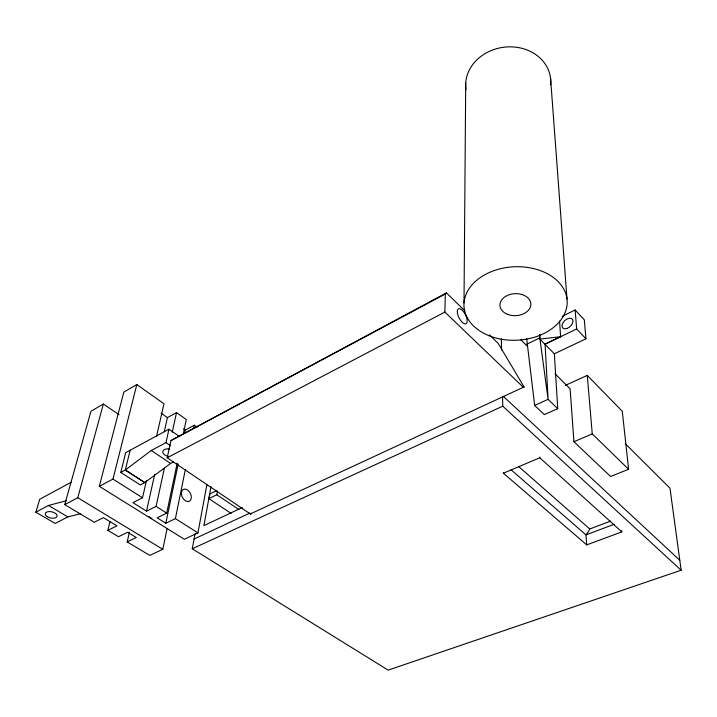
<?xml version="1.0" encoding="UTF-8"?>
<svg xmlns="http://www.w3.org/2000/svg" width="717" height="717" viewBox="0 0 717 717"><rect width="100%" height="100%" fill="white"/><g stroke="black" fill="none" stroke-linecap="round" stroke-linejoin="round"><path stroke-width="1.08" d="M464.007 302.959L465.718 83.109M489.469 334.884L498.234 343.443L524.055 386.938A1.425 0.574 64.9 0 1 523.293 387.243L444.863 312.083L445.329 293.979L446.422 292.877L464.759 310.766M251.38 513.363L251.362 513.515A1.219 0.771 65.4 0 1 250.35 513.937L167.195 457.769L170.987 440.579L446.422 292.877M231.053 513.345L208.835 498.629L216.803 494.757L217.457 491.064M211.031 486.583L203.906 525.615L242.328 507.537M156.584 436.187L163.987 403.761L136.813 384.545L123.835 392.109L99.313 486.323L184.305 539.256L197.937 532.883L206.863 484.791M625.206 443.626L669.983 488.178L681.15 570.221L388.148 670.135L192.255 548.774L195.105 533.565M208.997 498.548L209.875 493.923M177.207 463.074L166.711 513.112L157.131 517.808L165.824 523.24L175.396 518.615L185.309 469.752M193.68 428.488L194.343 425.226L197.058 427.153M129.445 532.157L127.178 541.918L149.772 555.406L162.804 549.312L167.115 528.501M165.824 523.24L178.174 464.069M184.574 433.382L185.264 430.101L194.343 425.226M183.355 433.695L186.321 419.553L176.499 412.616L167.411 417.617L164.247 431.751M146.456 480.498L142.513 497.786L132.923 502.653L146.492 511.149L156.082 506.381L164.39 468.219M172.232 432.243L176.499 412.616M173.541 461.927L170.601 463.46L144.78 482.586L140.263 484.916L120.779 472.431L125.296 470.029L151.242 450.5L165.986 442.622L168.952 429.205L178.963 436.142M146.492 511.149L154.764 474.17M125.296 470.029L144.78 482.586L125.296 470.029L130.144 450.24L168.952 429.205M120.779 472.431L125.672 452.669L130.144 450.249M127.178 541.918L136.293 537.517L127.599 532.265L118.484 536.728L107.837 530.365L109.961 521.761M99.313 486.323L112.981 479.09L136.813 384.545M107.837 530.365L116.952 525.839L103.365 517.638L94.259 522.254L64.736 504.634L77.777 497.723L103.365 404.038L119.067 414.686M64.736 504.634L90.951 411.271L103.365 404.038M80.6 513.722L67.828 516.894L55.2 523.464L35.85 512.216L39.713 499.292L71.064 482.29M35.85 512.216L48.469 505.467L66.457 500.717M170.987 440.579L445.329 293.979M167.195 457.769L444.863 312.083M562.307 316.296L575.133 309.995L584.31 319.854L585.95 338.809L554.358 353.786L557.736 408.654L544.346 414.614L534.658 405.428L526.672 338.621M209.678 494.013L216.651 490.607M526.896 344.151L539.793 337.886L539.623 334.561L539.829 339.096L554.358 353.786M575.133 309.995L576.656 328.969L544.929 344.232L560.604 336.703L559.574 321.091M194.083 539.014L249.892 513.067M250.35 513.937L524.055 386.938M192.255 548.774L502.769 406.172L502.572 396.68M565.346 385.379L587.259 375.394L622.293 411.298L628.612 469.276L610.588 476.482L573.923 441.708L570.123 388.793L555.039 373.79M534.658 405.428L548.102 399.351L557.736 408.654M573.923 441.708L592.26 433.919L628.612 469.276M503.388 473.211L539.784 457.778L621.836 531.897L586.721 544.884L503.388 473.211L503.37 472.557M586.721 544.884L585.968 534.864A96.203 39.587 66.4 0 0 589.777 528.976L610.499 521.16M614.2 524.279L585.968 534.864L511.096 469.787M539.829 339.096L560.604 336.703M48.469 505.467L67.828 516.894M77.777 497.723L162.804 549.312M112.981 479.09L142.513 497.786M156.082 506.381L166.711 513.112M175.396 518.615L197.937 532.883M151.242 450.5L170.601 463.46M216.803 494.757L239.003 509.608M165.986 442.622L170.592 445.759M161.155 413.234L167.411 417.617M183.48 428.847L185.264 430.101M518.552 466.444L589.777 528.976M502.769 406.172L681.15 570.221M503.37 396.384L679.797 560.282M520.784 339.688L527.138 346.006M576.656 328.969L585.95 338.809M539.811 337.976L548.102 399.351L545.081 344.384M621.702 530.625L621.836 531.897M587.259 375.394L592.26 433.919M550.566 78.332L567.004 299.034M539.758 457.123L539.784 457.778M501.335 338.854L501.577 349.986M466.005 89.616A42.662 36.459 -7.9 0 1 507.277 46.919A42.662 36.459 -7.9 0 1 550.611 84.884M168.083 456.353A6.435 3.764 11 0 1 162.795 451.504A6.435 3.764 11 0 1 169.499 448.967M151.771 518.382A6.516 4.571 63.1 0 1 149.046 516.554M567.048 328.431A6.498 4.006 -42.9 0 0 572.453 319.334A6.498 4.006 -42.9 0 0 562.979 322.767A6.498 4.006 -42.9 0 0 567.048 328.431M457.491 313.526A8.398 3.558 62.9 0 0 465.862 323.842A8.398 3.558 62.9 0 0 463.352 311.483A8.398 3.558 62.9 0 0 457.491 313.526M489.021 335.717A51.66 36.746 -3 0 0 567.183 302.798A51.66 36.746 -3 0 0 490.491 272.003A51.66 36.746 -3 0 0 489.021 335.717M507.753 314.431A15.487 11.015 -2.9 0 0 530.867 304.178A15.487 11.015 -2.9 0 0 507.546 295.359A15.487 11.015 -2.9 0 0 507.753 314.431M181.392 493.959A6.659 4.472 63.2 0 0 189.279 501.291A6.659 4.472 63.2 0 0 188.419 490.67A6.659 4.472 63.2 0 0 181.392 493.959M47.277 516.706A6.068 3.164 12.7 0 0 57.037 516.464A6.068 3.164 12.7 0 0 49.24 511.544A6.068 3.164 12.7 0 0 47.277 516.706"/></g></svg>
